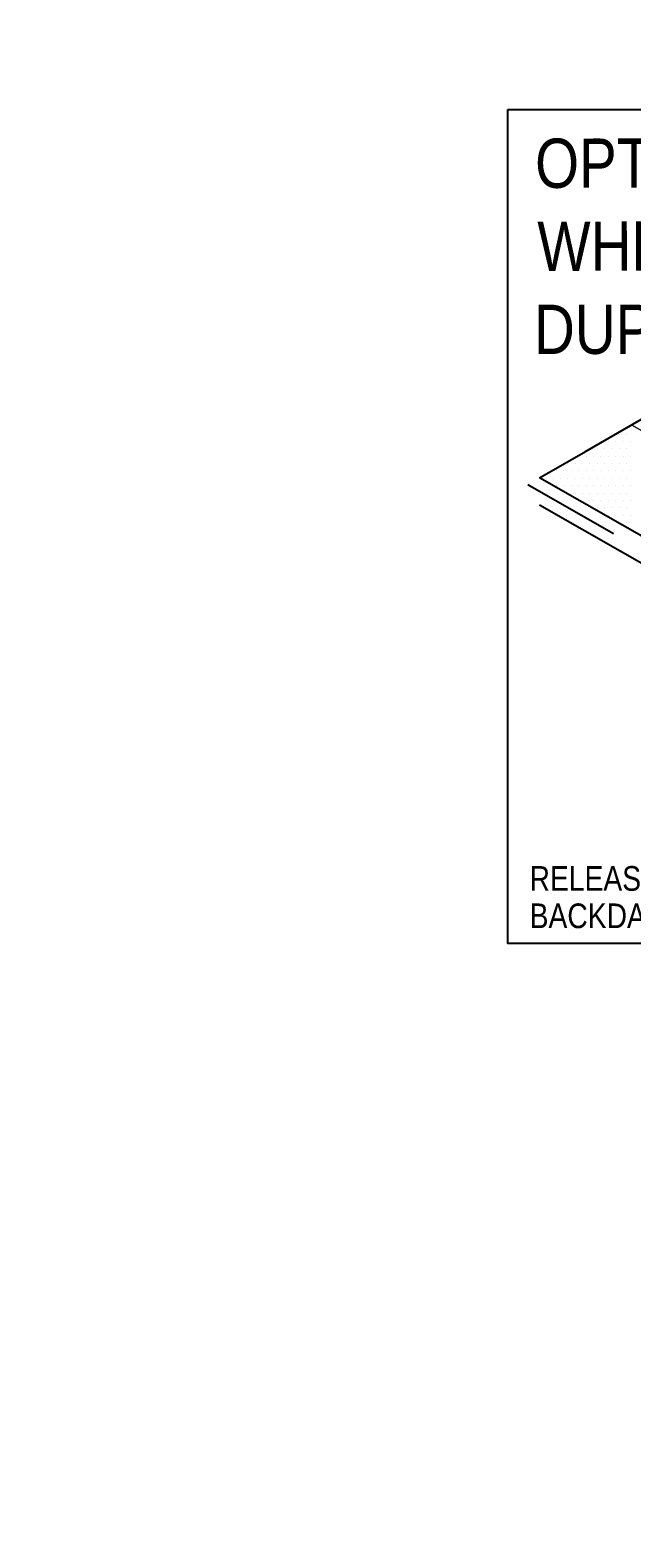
# Model space of a CAD drawing. Header units: inches. Extents: x -20.8 to 74.7, y -53.7 to 19.1.
# Drawn here: x -10.146 to -8.623, y 9.521 to 13.318 of the extents above; entities that cross this region are included whole.
import ezdxf

# ---------------------------------------------------------------- set-up
doc = ezdxf.new("R2010")
doc.units = ezdxf.units.IN
doc.header["$MEASUREMENT"] = 0
doc.linetypes.add('AI-Linetype-15', pattern=[0.375113, 0.250075, -0.125038])
for name, color, linetype, lineweight in [('.ATI-HATCH', 7, 'Continuous', 0), ('.ATI-TEXT', 7, 'Continuous', 0), ('G-ANNO-TTLB', 7, 'Continuous', 0), ('TYVEK', 7, 'Continuous', 0)]:
    doc.layers.add(name, color=color, linetype=linetype, lineweight=lineweight)

# ---------------------------------------------------------------- blocks, each defined once
blk = doc.blocks.new('Block_621')
at = {"layer": '.ATI-TEXT', "char_height": 0.2, "attachment_point": 7}
for s, insert in [('\\C18;\\c0;\\FArial Narrow|b0|i0|c1;\\H0.062519;\\W1.000000;RELEASE PAPER FOR', (-8.88, 11.1335)), ('\\C18;\\c0;\\FArial Narrow|b0|i0|c1;\\H0.062519;\\W1.000000;BACKDAM', (-8.8798, 11.0387))]:
    blk.add_mtext(s, dxfattribs=dict(at, insert=insert))
blk = doc.blocks.new('Block_620')
at = {"layer": '.ATI-TEXT', "true_color": 0x000000, "transparency": 33554687}
h = blk.add_hatch(color=18, dxfattribs=at)
h.dxf.hatch_style = 2
h.paths.add_polyline_path([(-7.573, 11.3272), (-7.5123, 11.3454), (-7.5638, 11.3085)])
at = {"layer": '.ATI-TEXT', "color": 18, "lineweight": 0, "true_color": 0x000000}
for p, q in [((-7.5684, 11.3178), (-7.8787, 11.1653)), ((-7.8787, 11.1653), (-8.0857, 11.1653))]:
    blk.add_line(p, q, dxfattribs=at)
at = {"layer": '.ATI-TEXT'}
blk.add_lwpolyline([(-7.573, 11.3272), (-7.5123, 11.3454), (-7.5638, 11.3085), (-7.5638, 11.3085)], close=True, dxfattribs=at)
blk.add_blockref('Block_621', (0, 0), dxfattribs=at)
blk = doc.blocks.new('Block_627')
at = {"layer": '.ATI-TEXT', "char_height": 0.2, "attachment_point": 7, "rotation": 0.1123}
for s, insert in [('\\C18;\\c0;\\FArial Narrow|b0|i0|c1;\\H0.125037;\\W0.999992;OPTIONAL BACKDAM DETAIL', (-8.8659, 12.9153)), ('\\C18;\\c0;\\FArial Narrow|b0|i0|c1;\\H0.125037;\\W0.999992;WHEN USING 9" WIDE', (-8.8602, 12.7047)), ('\\C18;\\c0;\\FArial Narrow|b0|i0|c1;\\H0.125037;\\W0.999992;DUPONT™FLEXWRAP™', (-8.8686, 12.494))]:
    blk.add_mtext(s, dxfattribs=dict(at, insert=insert))
blk = doc.blocks.new('Block_856')
at = {"layer": '.ATI-HATCH'}
blk.add_open_spline([(-8.6217, 12.3164), (-8.6217, 12.3164), (-8.7384, 12.2489), (-8.7384, 12.2489), (-8.7384, 12.2489), (-8.8551, 12.1814), (-8.8551, 12.1814), (-8.8551, 12.1814), (-6.9879, 11.1152), (-6.9879, 11.1152), (-6.9879, 11.1152), (-6.7545, 11.2502), (-6.7545, 11.2502), (-6.7545, 11.2502), (-8.6217, 12.3164), (-8.6217, 12.3164)], degree=3, knots=[0, 0, 0, 0, 1, 1, 1, 2, 2, 2, 3, 3, 3, 4, 4, 4, 5, 5, 5, 5], dxfattribs=at)
at = {"layer": '.ATI-HATCH', "color": 8, "lineweight": 0, "true_color": 0x818080}
for points in [[(-8.6242, 12.3116), (-8.6242, 12.3116), (-8.6242, 12.3116), (-8.6242, 12.3116)], [(-8.6804, 12.2741), (-8.6804, 12.2741), (-8.6804, 12.2741), (-8.6804, 12.2741)], [(-8.6617, 12.2741), (-8.6617, 12.2741), (-8.6617, 12.2741), (-8.6617, 12.2741)], [(-8.6523, 12.2929), (-8.6523, 12.2929), (-8.6523, 12.2929), (-8.6523, 12.2929)], [(-8.6429, 12.2741), (-8.6429, 12.2741), (-8.6429, 12.2741), (-8.6429, 12.2741)], [(-8.6335, 12.2929), (-8.6335, 12.2929), (-8.6335, 12.2929), (-8.6335, 12.2929)], [(-8.6242, 12.2741), (-8.6242, 12.2741), (-8.6242, 12.2741), (-8.6242, 12.2741)], [(-8.7554, 12.2366), (-8.7554, 12.2366), (-8.7554, 12.2366), (-8.7554, 12.2366)], [(-8.7367, 12.2366), (-8.7367, 12.2366), (-8.7367, 12.2366), (-8.7367, 12.2366)], [(-8.7179, 12.2366), (-8.7179, 12.2366), (-8.7179, 12.2366), (-8.7179, 12.2366)], [(-8.7086, 12.2554), (-8.7086, 12.2554), (-8.7086, 12.2554), (-8.7086, 12.2554)], [(-8.6992, 12.2366), (-8.6992, 12.2366), (-8.6992, 12.2366), (-8.6992, 12.2366)], [(-8.6898, 12.2554), (-8.6898, 12.2554), (-8.6898, 12.2554), (-8.6898, 12.2554)], [(-8.6804, 12.2366), (-8.6804, 12.2366), (-8.6804, 12.2366), (-8.6804, 12.2366)], [(-8.671, 12.2554), (-8.671, 12.2554), (-8.671, 12.2554), (-8.671, 12.2554)], [(-8.6617, 12.2366), (-8.6617, 12.2366), (-8.6617, 12.2366), (-8.6617, 12.2366)], [(-8.6523, 12.2554), (-8.6523, 12.2554), (-8.6523, 12.2554), (-8.6523, 12.2554)], [(-8.6429, 12.2366), (-8.6429, 12.2366), (-8.6429, 12.2366), (-8.6429, 12.2366)], [(-8.6335, 12.2554), (-8.6335, 12.2554), (-8.6335, 12.2554), (-8.6335, 12.2554)], [(-8.6242, 12.2366), (-8.6242, 12.2366), (-8.6242, 12.2366), (-8.6242, 12.2366)], [(-8.8117, 12.1991), (-8.8117, 12.1991), (-8.8117, 12.1991), (-8.8117, 12.1991)], [(-8.793, 12.1991), (-8.793, 12.1991), (-8.793, 12.1991), (-8.793, 12.1991)], [(-8.7836, 12.2179), (-8.7836, 12.2179), (-8.7836, 12.2179), (-8.7836, 12.2179)], [(-8.7742, 12.1991), (-8.7742, 12.1991), (-8.7742, 12.1991), (-8.7742, 12.1991)], [(-8.7648, 12.2179), (-8.7648, 12.2179), (-8.7648, 12.2179), (-8.7648, 12.2179)], [(-8.7554, 12.1991), (-8.7554, 12.1991), (-8.7554, 12.1991), (-8.7554, 12.1991)], [(-8.7461, 12.2179), (-8.7461, 12.2179), (-8.7461, 12.2179), (-8.7461, 12.2179)], [(-8.7367, 12.1991), (-8.7367, 12.1991), (-8.7367, 12.1991), (-8.7367, 12.1991)], [(-8.7273, 12.2179), (-8.7273, 12.2179), (-8.7273, 12.2179), (-8.7273, 12.2179)], [(-8.7179, 12.1991), (-8.7179, 12.1991), (-8.7179, 12.1991), (-8.7179, 12.1991)], [(-8.7086, 12.2179), (-8.7086, 12.2179), (-8.7086, 12.2179), (-8.7086, 12.2179)], [(-8.6992, 12.1991), (-8.6992, 12.1991), (-8.6992, 12.1991), (-8.6992, 12.1991)], [(-8.6898, 12.2179), (-8.6898, 12.2179), (-8.6898, 12.2179), (-8.6898, 12.2179)], [(-8.6804, 12.1991), (-8.6804, 12.1991), (-8.6804, 12.1991), (-8.6804, 12.1991)], [(-8.671, 12.2179), (-8.671, 12.2179), (-8.671, 12.2179), (-8.671, 12.2179)], [(-8.6617, 12.1991), (-8.6617, 12.1991), (-8.6617, 12.1991), (-8.6617, 12.1991)], [(-8.6523, 12.2179), (-8.6523, 12.2179), (-8.6523, 12.2179), (-8.6523, 12.2179)], [(-8.6429, 12.1991), (-8.6429, 12.1991), (-8.6429, 12.1991), (-8.6429, 12.1991)], [(-8.6335, 12.2179), (-8.6335, 12.2179), (-8.6335, 12.2179), (-8.6335, 12.2179)], [(-8.6242, 12.1991), (-8.6242, 12.1991), (-8.6242, 12.1991), (-8.6242, 12.1991)], [(-8.8398, 12.1803), (-8.8398, 12.1803), (-8.8398, 12.1803), (-8.8398, 12.1803)], [(-8.8211, 12.1803), (-8.8211, 12.1803), (-8.8211, 12.1803), (-8.8211, 12.1803)], [(-8.8117, 12.1616), (-8.8117, 12.1616), (-8.8117, 12.1616), (-8.8117, 12.1616)], [(-8.8023, 12.1803), (-8.8023, 12.1803), (-8.8023, 12.1803), (-8.8023, 12.1803)], [(-8.793, 12.1616), (-8.793, 12.1616), (-8.793, 12.1616), (-8.793, 12.1616)], [(-8.7836, 12.1803), (-8.7836, 12.1803), (-8.7836, 12.1803), (-8.7836, 12.1803)], [(-8.7742, 12.1616), (-8.7742, 12.1616), (-8.7742, 12.1616), (-8.7742, 12.1616)], [(-8.7648, 12.1803), (-8.7648, 12.1803), (-8.7648, 12.1803), (-8.7648, 12.1803)], [(-8.7554, 12.1616), (-8.7554, 12.1616), (-8.7554, 12.1616), (-8.7554, 12.1616)], [(-8.7461, 12.1803), (-8.7461, 12.1803), (-8.7461, 12.1803), (-8.7461, 12.1803)], [(-8.7367, 12.1616), (-8.7367, 12.1616), (-8.7367, 12.1616), (-8.7367, 12.1616)], [(-8.7273, 12.1803), (-8.7273, 12.1803), (-8.7273, 12.1803), (-8.7273, 12.1803)], [(-8.7179, 12.1616), (-8.7179, 12.1616), (-8.7179, 12.1616), (-8.7179, 12.1616)], [(-8.7086, 12.1803), (-8.7086, 12.1803), (-8.7086, 12.1803), (-8.7086, 12.1803)], [(-8.6992, 12.1616), (-8.6992, 12.1616), (-8.6992, 12.1616), (-8.6992, 12.1616)], [(-8.6898, 12.1803), (-8.6898, 12.1803), (-8.6898, 12.1803), (-8.6898, 12.1803)], [(-8.6804, 12.1616), (-8.6804, 12.1616), (-8.6804, 12.1616), (-8.6804, 12.1616)], [(-8.671, 12.1803), (-8.671, 12.1803), (-8.671, 12.1803), (-8.671, 12.1803)], [(-8.6617, 12.1616), (-8.6617, 12.1616), (-8.6617, 12.1616), (-8.6617, 12.1616)], [(-8.6523, 12.1803), (-8.6523, 12.1803), (-8.6523, 12.1803), (-8.6523, 12.1803)], [(-8.6429, 12.1616), (-8.6429, 12.1616), (-8.6429, 12.1616), (-8.6429, 12.1616)], [(-8.6335, 12.1803), (-8.6335, 12.1803), (-8.6335, 12.1803), (-8.6335, 12.1803)], [(-8.6242, 12.1616), (-8.6242, 12.1616), (-8.6242, 12.1616), (-8.6242, 12.1616)], [(-8.7836, 12.1428), (-8.7836, 12.1428), (-8.7836, 12.1428), (-8.7836, 12.1428)], [(-8.7648, 12.1428), (-8.7648, 12.1428), (-8.7648, 12.1428), (-8.7648, 12.1428)], [(-8.7461, 12.1428), (-8.7461, 12.1428), (-8.7461, 12.1428), (-8.7461, 12.1428)], [(-8.7367, 12.1241), (-8.7367, 12.1241), (-8.7367, 12.1241), (-8.7367, 12.1241)], [(-8.7273, 12.1428), (-8.7273, 12.1428), (-8.7273, 12.1428), (-8.7273, 12.1428)], [(-8.7179, 12.1241), (-8.7179, 12.1241), (-8.7179, 12.1241), (-8.7179, 12.1241)], [(-8.7086, 12.1428), (-8.7086, 12.1428), (-8.7086, 12.1428), (-8.7086, 12.1428)], [(-8.6992, 12.1241), (-8.6992, 12.1241), (-8.6992, 12.1241), (-8.6992, 12.1241)], [(-8.6898, 12.1428), (-8.6898, 12.1428), (-8.6898, 12.1428), (-8.6898, 12.1428)], [(-8.6804, 12.1241), (-8.6804, 12.1241), (-8.6804, 12.1241), (-8.6804, 12.1241)], [(-8.671, 12.1428), (-8.671, 12.1428), (-8.671, 12.1428), (-8.671, 12.1428)], [(-8.6617, 12.1241), (-8.6617, 12.1241), (-8.6617, 12.1241), (-8.6617, 12.1241)], [(-8.6523, 12.1428), (-8.6523, 12.1428), (-8.6523, 12.1428), (-8.6523, 12.1428)], [(-8.6429, 12.1241), (-8.6429, 12.1241), (-8.6429, 12.1241), (-8.6429, 12.1241)], [(-8.6335, 12.1428), (-8.6335, 12.1428), (-8.6335, 12.1428), (-8.6335, 12.1428)], [(-8.6242, 12.1241), (-8.6242, 12.1241), (-8.6242, 12.1241), (-8.6242, 12.1241)], [(-8.7086, 12.1053), (-8.7086, 12.1053), (-8.7086, 12.1053), (-8.7086, 12.1053)], [(-8.6898, 12.1053), (-8.6898, 12.1053), (-8.6898, 12.1053), (-8.6898, 12.1053)], [(-8.6804, 12.0866), (-8.6804, 12.0866), (-8.6804, 12.0866), (-8.6804, 12.0866)], [(-8.671, 12.1053), (-8.671, 12.1053), (-8.671, 12.1053), (-8.671, 12.1053)], [(-8.6617, 12.0866), (-8.6617, 12.0866), (-8.6617, 12.0866), (-8.6617, 12.0866)], [(-8.6523, 12.1053), (-8.6523, 12.1053), (-8.6523, 12.1053), (-8.6523, 12.1053)], [(-8.6429, 12.0866), (-8.6429, 12.0866), (-8.6429, 12.0866), (-8.6429, 12.0866)], [(-8.6335, 12.1053), (-8.6335, 12.1053), (-8.6335, 12.1053), (-8.6335, 12.1053)], [(-8.6242, 12.0866), (-8.6242, 12.0866), (-8.6242, 12.0866), (-8.6242, 12.0866)], [(-8.6523, 12.0678), (-8.6523, 12.0678), (-8.6523, 12.0678), (-8.6523, 12.0678)], [(-8.6335, 12.0678), (-8.6335, 12.0678), (-8.6335, 12.0678), (-8.6335, 12.0678)]]:
    blk.add_open_spline(points, degree=3, dxfattribs=at)

msp = doc.modelspace()

# ---------------------------------------------------------------- hatches: boundary and pattern name
at = {"layer": 'G-ANNO-TTLB', "true_color": 0xb9529f, "transparency": 33554687}
h = msp.add_hatch(color=233, dxfattribs=at)
edge = h.paths.add_edge_path()
edge.add_spline(control_points=[(20.0342, -15.1346), (20.0342, -15.1346), (-20.6658, -15.1346), (-20.6658, -15.1346), (-20.6658, -15.1346), (-20.6658, 19.0008), (-20.6658, 19.0008), (-20.6658, 19.0008), (20.0342, 19.0008), (20.0342, 19.0008), (20.0342, 19.0008), (20.0342, -15.1346), (20.0342, -15.1346)], knot_values=[0, 0, 0, 0, 1, 1, 1, 2, 2, 2, 3, 3, 3, 4, 4, 4, 4], degree=3, periodic=0)
edge = h.paths.add_edge_path()
edge.add_spline(control_points=[(-20.5408, 18.8757), (-20.5408, 18.8757), (-20.5408, -15.0095), (-20.5408, -15.0095), (-20.5408, -15.0095), (19.9092, -15.0095), (19.9092, -15.0095), (19.9092, -15.0095), (19.9092, 18.8757), (19.9092, 18.8757), (19.9092, 18.8757), (-20.5408, 18.8757), (-20.5408, 18.8757)], knot_values=[0, 0, 0, 0, 1, 1, 1, 2, 2, 2, 3, 3, 3, 4, 4, 4, 4], degree=3, periodic=0)
edge.add_line((-20.5408, 18.8757), (-20.5408, 18.8757))

# ---------------------------------------------------------------- linework, layer by layer
at = {"layer": 'G-ANNO-TTLB'}
for points in [[(20.0342, -15.1346), (20.0342, -15.1346), (-20.6658, -15.1346), (-20.6658, -15.1346), (-20.6658, -15.1346), (-20.6658, 19.0008), (-20.6658, 19.0008), (-20.6658, 19.0008), (20.0342, 19.0008), (20.0342, 19.0008), (20.0342, 19.0008), (20.0342, -15.1346), (20.0342, -15.1346)], [(-20.5408, 18.8757), (-20.5408, 18.8757), (-20.5408, -15.0095), (-20.5408, -15.0095), (-20.5408, -15.0095), (19.9092, -15.0095), (19.9092, -15.0095), (19.9092, -15.0095), (19.9092, 18.8757), (19.9092, 18.8757), (19.9092, 18.8757), (-20.5408, 18.8757), (-20.5408, 18.8757)]]:
    msp.add_open_spline(points, degree=3, knots=[0, 0, 0, 0, 1, 1, 1, 2, 2, 2, 3, 3, 3, 4, 4, 4, 4], dxfattribs=at)
at = {"layer": 'TYVEK', "color": 133, "lineweight": 25, "true_color": 0x70ccdd}
for p, q in [((-8.7384, 12.2489), (-8.505, 12.3839)), ((-8.8551, 12.1814), (-8.7384, 12.2489)), ((-6.9879, 11.1152), (-8.8551, 12.1814)), ((-6.9879, 11.046), (-8.8551, 12.1122))]:
    msp.add_line(p, q, dxfattribs=at)
at = {"layer": 'TYVEK', "color": 133, "linetype": 'AI-Linetype-15', "lineweight": 25, "true_color": 0x70ccdd}
msp.add_line((-8.8842, 12.1645), (-7.0171, 11.0983), dxfattribs=at)
at = {"layer": 'TYVEK', "color": 18, "lineweight": 25, "true_color": 0x000000}
msp.add_lwpolyline([(-8.9347, 13.1161), (-6.3674, 13.1161), (-6.3674, 11.0006), (-8.9347, 11.0006)], close=True, dxfattribs=at)

# ---------------------------------------------------------------- block references
at = {"layer": '.ATI-HATCH'}
msp.add_blockref('Block_856', (0, 0), dxfattribs=at)
at = {"layer": '.ATI-TEXT'}
for name in ['Block_627', 'Block_620']:
    msp.add_blockref(name, (0, 0), dxfattribs=at)

doc.saveas('drawing.dxf')
